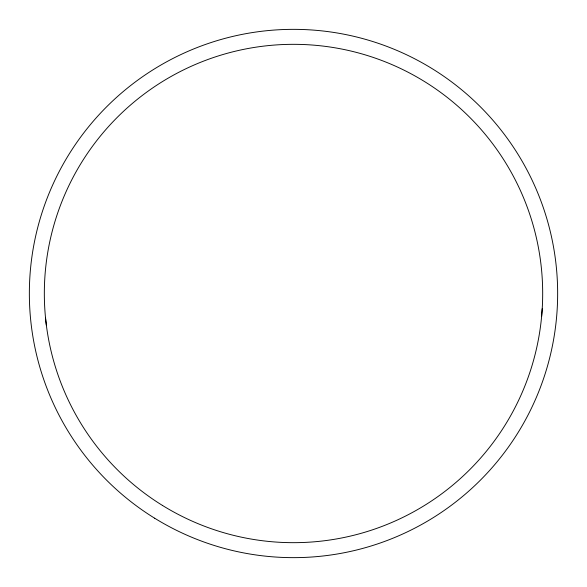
<?xml version="1.0" encoding="UTF-8"?>
<svg xmlns="http://www.w3.org/2000/svg" width="587" height="587" viewBox="0 0 587 587"><rect width="100%" height="100%" fill="white"/><g stroke="black" fill="none" stroke-linecap="round" stroke-linejoin="round"><path stroke-width="0.88" d="M541.61 316.525L542.212 308.725M45.47 317.369L46.344 325.154M162.555 505.495A249.182 249.182 0 0 0 542.571 300.904A249.182 249.182 0 0 0 175.381 74.101A249.182 249.182 0 0 0 162.555 505.495M154.689 518.233A264.15 264.15 0 0 0 557.533 301.351A264.15 264.15 0 0 0 168.278 60.916A264.15 264.15 0 0 0 154.689 518.233"/></g></svg>
